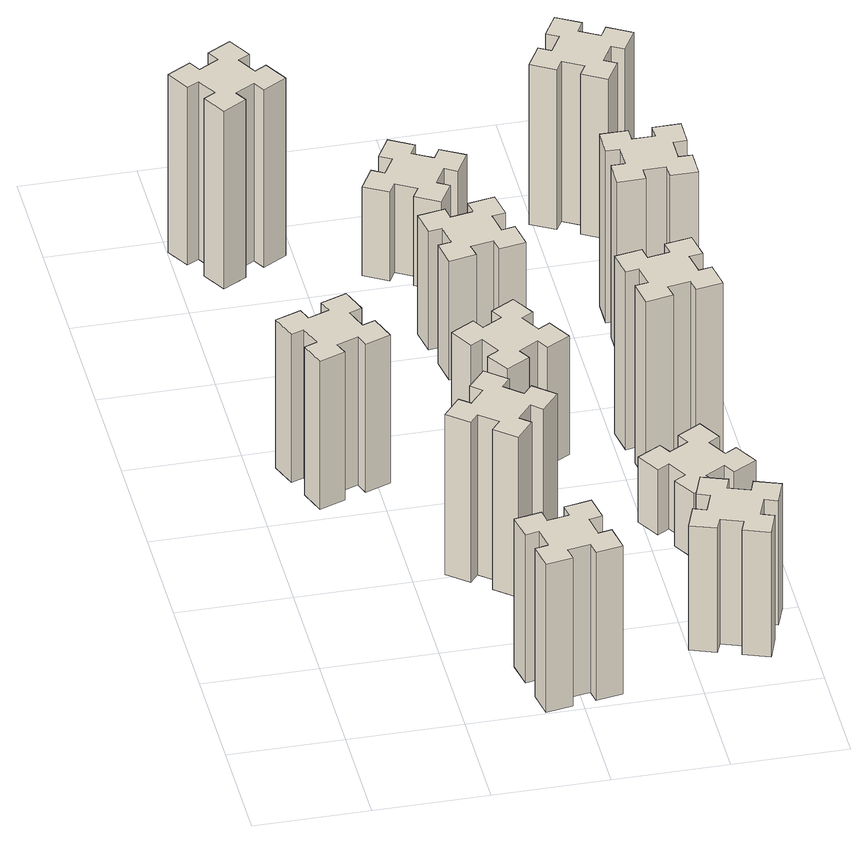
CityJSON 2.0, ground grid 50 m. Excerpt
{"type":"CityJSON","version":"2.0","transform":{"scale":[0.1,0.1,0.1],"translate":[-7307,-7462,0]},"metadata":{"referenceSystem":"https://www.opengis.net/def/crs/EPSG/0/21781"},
"CityObjects":{
"building1":{"type":"Building","attributes":{"class":"1000","function":"1000","usage":"1000","yearOfConstruction":2016,"roofType":"1000","measuredHeight":75,"storeysAboveGround":30,"storeysBelowGround":0},"geometry":[{"type":"Solid","lod":"1","boundaries":[[[[0,1,2,3,4,5,6,7,8,9,10,11,12,13,14,15,16,17,18,19]],[[17,16,20,21]],[[16,15,22,20]],[[15,14,23,22]],[[14,13,24,23]],[[13,12,25,24]],[[12,11,26,25]],[[11,10,27,26]],[[10,9,28,27]],[[9,8,29,28]],[[8,7,30,29]],[[7,6,31,30]],[[6,5,32,31]],[[5,4,33,32]],[[4,3,34,33]],[[3,2,35,34]],[[2,1,36,35]],[[1,0,37,36]],[[0,19,38,37]],[[19,18,39,38]],[[18,17,21,39]],[[24,25,26,27,28,29,30,31,32,33,34,35,36,37,38,39,21,20,22,23]]]]}]},
"building2":{"type":"Building","attributes":{"class":"1000","function":"1000","usage":"1000","yearOfConstruction":2016,"roofType":"1000","measuredHeight":75,"storeysAboveGround":30,"storeysBelowGround":0},"geometry":[{"type":"Solid","lod":"1","boundaries":[[[[40,41,42,43,44,45,46,47,48,49,50,51,52,53,54,55,56,57,58,59]],[[57,56,60,61]],[[56,55,62,60]],[[55,54,63,62]],[[54,53,64,63]],[[53,52,65,64]],[[52,51,66,65]],[[51,50,67,66]],[[50,49,68,67]],[[49,48,69,68]],[[48,47,70,69]],[[47,46,71,70]],[[46,45,72,71]],[[45,44,73,72]],[[44,43,74,73]],[[43,42,75,74]],[[42,41,76,75]],[[41,40,77,76]],[[40,59,78,77]],[[59,58,79,78]],[[58,57,61,79]],[[64,65,66,67,68,69,70,71,72,73,74,75,76,77,78,79,61,60,62,63]]]]}]},
"building3":{"type":"Building","attributes":{"class":"1000","function":"1000","usage":"1000","yearOfConstruction":2016,"roofType":"1000","measuredHeight":81,"storeysAboveGround":30,"storeysBelowGround":0},"geometry":[{"type":"Solid","lod":"1","boundaries":[[[[80,81,82,83,84,85,86,87,88,89,90,91,92,93,94,95,96,97,98,99]],[[97,96,100,101]],[[96,95,102,100]],[[95,94,103,102]],[[94,93,104,103]],[[93,92,105,104]],[[92,91,106,105]],[[91,90,107,106]],[[90,89,108,107]],[[89,88,109,108]],[[88,87,110,109]],[[87,86,111,110]],[[86,85,112,111]],[[85,84,113,112]],[[84,83,114,113]],[[83,82,115,114]],[[82,81,116,115]],[[81,80,117,116]],[[80,99,118,117]],[[99,98,119,118]],[[98,97,101,119]],[[104,105,106,107,108,109,110,111,112,113,114,115,116,117,118,119,101,100,102,103]]]]}]},
"building4":{"type":"Building","attributes":{"class":"1000","function":"1000","usage":"1000","yearOfConstruction":2016,"roofType":"1000","measuredHeight":90,"storeysAboveGround":30,"storeysBelowGround":0},"geometry":[{"type":"Solid","lod":"1","boundaries":[[[[120,121,122,123,124,125,126,127,128,129,130,131,132,133,134,135,136,137,138,139]],[[137,136,140,141]],[[136,135,142,140]],[[135,134,143,142]],[[134,133,144,143]],[[133,132,145,144]],[[132,131,146,145]],[[131,130,147,146]],[[130,129,148,147]],[[129,128,149,148]],[[128,127,150,149]],[[127,126,151,150]],[[126,125,152,151]],[[125,124,153,152]],[[124,123,154,153]],[[123,122,155,154]],[[122,121,156,155]],[[121,120,157,156]],[[120,139,158,157]],[[139,138,159,158]],[[138,137,141,159]],[[144,145,146,147,148,149,150,151,152,153,154,155,156,157,158,159,141,140,142,143]]]]}]},
"building5":{"type":"Building","attributes":{"class":"1000","function":"1000","usage":"1000","yearOfConstruction":2016,"roofType":"1000","measuredHeight":60,"storeysAboveGround":30,"storeysBelowGround":0},"geometry":[{"type":"Solid","lod":"1","boundaries":[[[[160,161,162,163,164,165,166,167,168,169,170,171,172,173,174,175,176,177,178,179]],[[177,176,180,181]],[[176,175,182,180]],[[175,174,183,182]],[[174,173,184,183]],[[173,172,185,184]],[[172,171,186,185]],[[171,170,187,186]],[[170,169,188,187]],[[169,168,189,188]],[[168,167,190,189]],[[167,166,191,190]],[[166,165,192,191]],[[165,164,193,192]],[[164,163,194,193]],[[163,162,195,194]],[[162,161,196,195]],[[161,160,197,196]],[[160,179,198,197]],[[179,178,199,198]],[[178,177,181,199]],[[184,185,186,187,188,189,190,191,192,193,194,195,196,197,198,199,181,180,182,183]]]]}]},
"building6":{"type":"Building","attributes":{"class":"1000","function":"1000","usage":"1000","yearOfConstruction":2016,"roofType":"1000","measuredHeight":60,"storeysAboveGround":30,"storeysBelowGround":0},"geometry":[{"type":"Solid","lod":"1","boundaries":[[[[200,201,202,203,204,205,206,207,208,209,210,211,212,213,214,215,216,217,218,219]],[[217,216,220,221]],[[216,215,222,220]],[[215,214,223,222]],[[214,213,224,223]],[[213,212,225,224]],[[212,211,226,225]],[[211,210,227,226]],[[210,209,228,227]],[[209,208,229,228]],[[208,207,230,229]],[[207,206,231,230]],[[206,205,232,231]],[[205,204,233,232]],[[204,203,234,233]],[[203,202,235,234]],[[202,201,236,235]],[[201,200,237,236]],[[200,219,238,237]],[[219,218,239,238]],[[218,217,221,239]],[[224,225,226,227,228,229,230,231,232,233,234,235,236,237,238,239,221,220,222,223]]]]}]},
"building7":{"type":"Building","attributes":{"class":"1000","function":"1000","usage":"1000","yearOfConstruction":2016,"roofType":"1000","measuredHeight":63,"storeysAboveGround":30,"storeysBelowGround":0},"geometry":[{"type":"Solid","lod":"1","boundaries":[[[[240,241,242,243,244,245,246,247,248,249,250,251,252,253,254,255,256,257,258,259]],[[257,256,260,261]],[[256,255,262,260]],[[255,254,263,262]],[[254,253,264,263]],[[253,252,265,264]],[[252,251,266,265]],[[251,250,267,266]],[[250,249,268,267]],[[249,248,269,268]],[[248,247,270,269]],[[247,246,271,270]],[[246,245,272,271]],[[245,244,273,272]],[[244,243,274,273]],[[243,242,275,274]],[[242,241,276,275]],[[241,240,277,276]],[[240,259,278,277]],[[259,258,279,278]],[[258,257,261,279]],[[264,265,266,267,268,269,270,271,272,273,274,275,276,277,278,279,261,260,262,263]]]]}]},
"building8":{"type":"Building","attributes":{"class":"1000","function":"1000","usage":"1000","yearOfConstruction":2016,"roofType":"1000","measuredHeight":45,"storeysAboveGround":30,"storeysBelowGround":0},"geometry":[{"type":"Solid","lod":"1","boundaries":[[[[280,281,282,283,284,285,286,287,288,289,290,291,292,293,294,295,296,297,298,299]],[[297,296,300,301]],[[296,295,302,300]],[[295,294,303,302]],[[294,293,304,303]],[[293,292,305,304]],[[292,291,306,305]],[[291,290,307,306]],[[290,289,308,307]],[[289,288,309,308]],[[288,287,310,309]],[[287,286,311,310]],[[286,285,312,311]],[[285,284,313,312]],[[284,283,314,313]],[[283,282,315,314]],[[282,281,316,315]],[[281,280,317,316]],[[280,299,318,317]],[[299,298,319,318]],[[298,297,301,319]],[[304,305,306,307,308,309,310,311,312,313,314,315,316,317,318,319,301,300,302,303]]]]}]},
"building9":{"type":"Building","attributes":{"class":"1000","function":"1000","usage":"1000","yearOfConstruction":2016,"roofType":"1000","measuredHeight":33,"storeysAboveGround":30,"storeysBelowGround":0},"geometry":[{"type":"Solid","lod":"1","boundaries":[[[[320,321,322,323,324,325,326,327,328,329,330,331,332,333,334,335,336,337,338,339]],[[337,336,340,341]],[[336,335,342,340]],[[335,334,343,342]],[[334,333,344,343]],[[333,332,345,344]],[[332,331,346,345]],[[331,330,347,346]],[[330,329,348,347]],[[329,328,349,348]],[[328,327,350,349]],[[327,326,351,350]],[[326,325,352,351]],[[325,324,353,352]],[[324,323,354,353]],[[323,322,355,354]],[[322,321,356,355]],[[321,320,357,356]],[[320,339,358,357]],[[339,338,359,358]],[[338,337,341,359]],[[344,345,346,347,348,349,350,351,352,353,354,355,356,357,358,359,341,340,342,343]]]]}]},
"building10":{"type":"Building","attributes":{"class":"1000","function":"1000","usage":"1000","yearOfConstruction":2016,"roofType":"1000","measuredHeight":90,"storeysAboveGround":30,"storeysBelowGround":0},"geometry":[{"type":"Solid","lod":"1","boundaries":[[[[360,361,362,363,364,365,366,367,368,369,370,371,372,373,374,375,376,377,378,379]],[[377,376,380,381]],[[376,375,382,380]],[[375,374,383,382]],[[374,373,384,383]],[[373,372,385,384]],[[372,371,386,385]],[[371,370,387,386]],[[370,369,388,387]],[[369,368,389,388]],[[368,367,390,389]],[[367,366,391,390]],[[366,365,392,391]],[[365,364,393,392]],[[364,363,394,393]],[[363,362,395,394]],[[362,361,396,395]],[[361,360,397,396]],[[360,379,398,397]],[[379,378,399,398]],[[378,377,381,399]],[[384,385,386,387,388,389,390,391,392,393,394,395,396,397,398,399,381,380,382,383]]]]}]},
"building11":{"type":"Building","attributes":{"class":"1000","function":"1000","usage":"1000","yearOfConstruction":2016,"roofType":"1000","measuredHeight":87,"storeysAboveGround":30,"storeysBelowGround":0},"geometry":[{"type":"Solid","lod":"1","boundaries":[[[[400,401,402,403,404,405,406,407,408,409,410,411,412,413,414,415,416,417,418,419]],[[417,416,420,421]],[[416,415,422,420]],[[415,414,423,422]],[[414,413,424,423]],[[413,412,425,424]],[[412,411,426,425]],[[411,410,427,426]],[[410,409,428,427]],[[409,408,429,428]],[[408,407,430,429]],[[407,406,431,430]],[[406,405,432,431]],[[405,404,433,432]],[[404,403,434,433]],[[403,402,435,434]],[[402,401,436,435]],[[401,400,437,436]],[[400,419,438,437]],[[419,418,439,438]],[[418,417,421,439]],[[424,425,426,427,428,429,430,431,432,433,434,435,436,437,438,439,421,420,422,423]]]]}]},
"building12":{"type":"Building","attributes":{"class":"1000","function":"1000","usage":"1000","yearOfConstruction":2016,"roofType":"1000","measuredHeight":81,"storeysAboveGround":30,"storeysBelowGround":0},"geometry":[{"type":"Solid","lod":"1","boundaries":[[[[440,441,442,443,444,445,446,447,448,449,450,451,452,453,454,455,456,457,458,459]],[[457,456,460,461]],[[456,455,462,460]],[[455,454,463,462]],[[454,453,464,463]],[[453,452,465,464]],[[452,451,466,465]],[[451,450,467,466]],[[450,449,468,467]],[[449,448,469,468]],[[448,447,470,469]],[[447,446,471,470]],[[446,445,472,471]],[[445,444,473,472]],[[444,443,474,473]],[[443,442,475,474]],[[442,441,476,475]],[[441,440,477,476]],[[440,459,478,477]],[[459,458,479,478]],[[458,457,461,479]],[[464,465,466,467,468,469,470,471,472,473,474,475,476,477,478,479,461,460,462,463]]]]}]}
},
"vertices":[
[456,1776,0],[422,1870,0],[478,1890,0],[437,2003,0],[324,1962,0],[345,1906,0],[251,1872,0],[230,1928,0],[117,1887,0],[159,1774,0],[215,1795,0],[249,1701,0],[193,1680,0],[234,1567,0],[347,1609,0],[326,1665,0],[420,1699,0],[440,1643,0],[553,1684,0],[512,1797,0],[420,1699,750],[440,1643,750],[326,1665,750],[347,1609,750],[234,1567,750],[193,1680,750],[249,1701,750],[215,1795,750],[159,1774,750],[117,1887,750],[230,1928,750],[251,1872,750],[345,1906,750],[324,1962,750],[437,2003,750],[478,1890,750],[422,1870,750],[456,1776,750],[512,1797,750],[553,1684,750],
[1092,175,0],[1075,274,0],[1134,284,0],[1113,402,0],[995,381,0],[1005,322,0],[907,305,0],[897,364,0],[778,343,0],[799,225,0],[858,235,0],[876,137,0],[817,127,0],[837,8,0],[956,29,0],[945,88,0],[1044,106,0],[1054,47,0],[1172,67,0],[1151,186,0],[1044,106,750],[1054,47,750],[945,88,750],[956,29,750],[837,8,750],[817,127,750],[876,137,750],[858,235,750],[799,225,750],[778,343,750],[897,364,750],[907,305,750],[1005,322,750],[995,381,750],[1113,402,750],[1134,284,750],[1075,274,750],[1092,175,750],[1151,186,750],[1172,67,750],
[927,936,0],[992,1013,0],[1038,974,0],[1115,1066,0],[1023,1143,0],[984,1097,0],[908,1162,0],[946,1208,0],[854,1285,0],[777,1193,0],[823,1154,0],[759,1078,0],[713,1116,0],[636,1024,0],[728,947,0],[766,993,0],[843,929,0],[804,883,0],[896,806,0],[973,898,0],[843,929,810],[804,883,810],[766,993,810],[728,947,810],[636,1024,810],[713,1116,810],[759,1078,810],[823,1154,810],[777,1193,810],[854,1285,810],[946,1208,810],[908,1162,810],[984,1097,810],[1023,1143,810],[1115,1066,810],[1038,974,810],[992,1013,810],[927,936,810],[973,898,810],[896,806,810],
[224,3486,0],[137,3436,0],[107,3488,0],[3,3428,0],[63,3324,0],[115,3354,0],[165,3267,0],[113,3237,0],[173,3133,0],[277,3193,0],[247,3245,0],[334,3295,0],[364,3243,0],[468,3303,0],[408,3407,0],[356,3377,0],[306,3464,0],[358,3494,0],[298,3598,0],[194,3538,0],[306,3464,900],[358,3494,900],[356,3377,900],[408,3407,900],[468,3303,900],[364,3243,900],[334,3295,900],[247,3245,900],[277,3193,900],[173,3133,900],[113,3237,900],[165,3267,900],[115,3354,900],[63,3324,900],[3,3428,900],[107,3488,900],[137,3436,900],[224,3486,900],[194,3538,900],[298,3598,900],
[1196,1797,0],[1146,1884,0],[1198,1914,0],[1138,2018,0],[1034,1958,0],[1064,1906,0],[977,1856,0],[947,1908,0],[843,1848,0],[903,1744,0],[955,1774,0],[1005,1687,0],[953,1657,0],[1013,1553,0],[1117,1613,0],[1087,1665,0],[1174,1715,0],[1204,1663,0],[1308,1723,0],[1248,1827,0],[1174,1715,600],[1204,1663,600],[1087,1665,600],[1117,1613,600],[1013,1553,600],[953,1657,600],[1005,1687,600],[955,1774,600],[903,1744,600],[843,1848,600],[947,1908,600],[977,1856,600],[1064,1906,600],[1034,1958,600],[1138,2018,600],[1198,1914,600],[1146,1884,600],[1196,1797,600],[1248,1827,600],[1308,1723,600],
[1045,2408,0],[1144,2426,0],[1154,2367,0],[1272,2387,0],[1251,2506,0],[1192,2495,0],[1175,2594,0],[1234,2604,0],[1213,2722,0],[1095,2701,0],[1105,2642,0],[1007,2625,0],[997,2684,0],[878,2663,0],[899,2545,0],[958,2555,0],[976,2457,0],[917,2447,0],[937,2328,0],[1056,2349,0],[976,2457,600],[917,2447,600],[958,2555,600],[899,2545,600],[878,2663,600],[997,2684,600],[1007,2625,600],[1105,2642,600],[1095,2701,600],[1213,2722,600],[1234,2604,600],[1175,2594,600],[1192,2495,600],[1251,2506,600],[1272,2387,600],[1154,2367,600],[1144,2426,600],[1045,2408,600],[1056,2349,600],[937,2328,600],
[1800,492,0],[1706,526,0],[1727,582,0],[1614,623,0],[1573,510,0],[1629,490,0],[1595,396,0],[1539,417,0],[1497,304,0],[1610,263,0],[1631,319,0],[1725,285,0],[1704,229,0],[1817,187,0],[1858,300,0],[1802,321,0],[1836,415,0],[1892,394,0],[1933,507,0],[1820,548,0],[1836,415,630],[1892,394,630],[1802,321,630],[1858,300,630],[1817,187,630],[1704,229,630],[1725,285,630],[1631,319,630],[1610,263,630],[1497,304,630],[1539,417,630],[1595,396,630],[1629,490,630],[1573,510,630],[1614,623,630],[1727,582,630],[1706,526,630],[1800,492,630],[1820,548,630],[1933,507,630],
[877,3095,0],[964,3045,0],[934,2993,0],[1038,2933,0],[1098,3037,0],[1046,3067,0],[1096,3154,0],[1148,3124,0],[1208,3228,0],[1104,3288,0],[1074,3236,0],[987,3286,0],[1017,3338,0],[913,3398,0],[853,3294,0],[905,3264,0],[855,3177,0],[803,3207,0],[743,3103,0],[847,3043,0],[855,3177,450],[803,3207,450],[905,3264,450],[853,3294,450],[913,3398,450],[1017,3338,450],[987,3286,450],[1074,3236,450],[1104,3288,450],[1208,3228,450],[1148,3124,450],[1096,3154,450],[1046,3067,450],[1098,3037,450],[1038,2933,450],[934,2993,450],[964,3045,450],[877,3095,450],[847,3043,450],[743,3103,450],
[1836,1157,0],[1786,1244,0],[1838,1274,0],[1778,1378,0],[1674,1318,0],[1704,1266,0],[1617,1216,0],[1587,1268,0],[1483,1208,0],[1543,1104,0],[1595,1134,0],[1645,1047,0],[1593,1017,0],[1653,913,0],[1757,973,0],[1727,1025,0],[1814,1075,0],[1844,1023,0],[1948,1083,0],[1888,1187,0],[1814,1075,330],[1844,1023,330],[1727,1025,330],[1757,973,330],[1653,913,330],[1593,1017,330],[1645,1047,330],[1595,1134,330],[1543,1104,330],[1483,1208,330],[1587,1268,330],[1617,1216,330],[1704,1266,330],[1674,1318,330],[1778,1378,330],[1838,1274,330],[1786,1244,330],[1836,1157,330],[1888,1187,330],[1948,1083,330],
[1745,1802,0],[1647,1785,0],[1637,1844,0],[1518,1823,0],[1539,1705,0],[1598,1715,0],[1616,1617,0],[1557,1607,0],[1577,1488,0],[1696,1509,0],[1685,1568,0],[1784,1586,0],[1794,1527,0],[1912,1547,0],[1891,1666,0],[1832,1655,0],[1815,1754,0],[1874,1764,0],[1853,1882,0],[1735,1861,0],[1815,1754,900],[1874,1764,900],[1832,1655,900],[1891,1666,900],[1912,1547,900],[1794,1527,900],[1784,1586,900],[1685,1568,900],[1696,1509,900],[1577,1488,900],[1557,1607,900],[1616,1617,900],[1598,1715,900],[1539,1705,900],[1518,1823,900],[1637,1844,900],[1647,1785,900],[1745,1802,900],[1735,1861,900],[1853,1882,900],
[1865,2635,0],[1765,2635,0],[1765,2695,0],[1645,2695,0],[1645,2575,0],[1705,2575,0],[1705,2475,0],[1645,2475,0],[1645,2355,0],[1765,2355,0],[1765,2415,0],[1865,2415,0],[1865,2355,0],[1985,2355,0],[1985,2475,0],[1925,2475,0],[1925,2575,0],[1985,2575,0],[1985,2695,0],[1865,2695,0],[1925,2575,870],[1985,2575,870],[1925,2475,870],[1985,2475,870],[1985,2355,870],[1865,2355,870],[1865,2415,870],[1765,2415,870],[1765,2355,870],[1645,2355,870],[1645,2475,870],[1705,2475,870],[1705,2575,870],[1645,2575,870],[1645,2695,870],[1765,2695,870],[1765,2635,870],[1865,2635,870],[1865,2695,870],[1985,2695,870],
[1617,3295,0],[1704,3245,0],[1674,3193,0],[1778,3133,0],[1838,3237,0],[1786,3267,0],[1836,3354,0],[1888,3324,0],[1948,3428,0],[1844,3488,0],[1814,3436,0],[1727,3486,0],[1757,3538,0],[1653,3598,0],[1593,3494,0],[1645,3464,0],[1595,3377,0],[1543,3407,0],[1483,3303,0],[1587,3243,0],[1595,3377,810],[1543,3407,810],[1645,3464,810],[1593,3494,810],[1653,3598,810],[1757,3538,810],[1727,3486,810],[1814,3436,810],[1844,3488,810],[1948,3428,810],[1888,3324,810],[1836,3354,810],[1786,3267,810],[1838,3237,810],[1778,3133,810],[1674,3193,810],[1704,3245,810],[1617,3295,810],[1587,3243,810],[1483,3303,810]
]}
